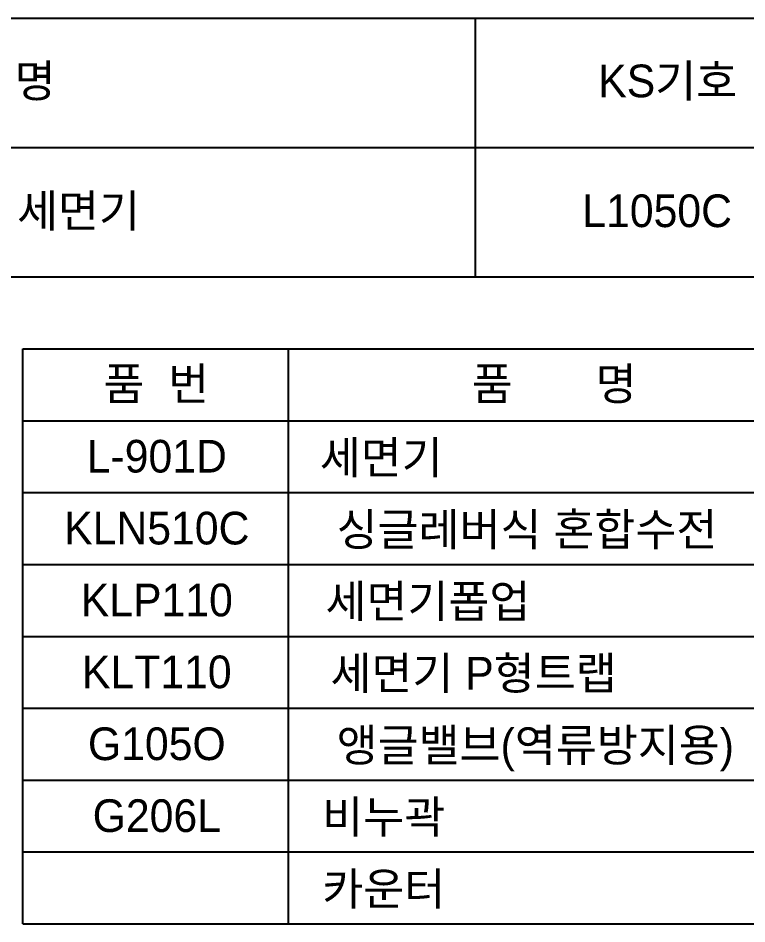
# Model space of a CAD drawing. Header units: millimetres. Extents: x 0 to 4280, y -72 to 2783.
# Drawn here: x 1069 to 1627, y 2090 to 2783 of the extents above; entities that cross this region are included whole.
import ezdxf
from ezdxf.enums import TextEntityAlignment as Align

# ---------------------------------------------------------------- set-up
doc = ezdxf.new("R2010")
doc.units = ezdxf.units.MM
doc.layers.add('TEXT', color=7, linetype='Continuous')
doc.layers.add('도각라인', color=7, linetype='Continuous')
doc.styles.add('타이틀', font='H2GTRM.TTF', dxfattribs={"height": 25})

msp = doc.modelspace()

# ---------------------------------------------------------------- linework, layer by layer
at = {"layer": '도각라인'}
for p, q in [((0, 2783), (1980, 2783)), ((1419, 2585), (1419, 2783)), ((572, 2684), (1980, 2684)), ((0, 2585), (1980, 2585)), ((1072.5, 2090), (1072.5, 2530)), ((1072.5, 2530), (1947, 2530)), ((1276, 2090), (1276, 2530)), ((1072.5, 2475), (1947, 2475)), ((1072.5, 2420), (1947, 2420)), ((1072.5, 2365), (1947, 2365)), ((1072.5, 2310), (1947, 2310)), ((1072.5, 2255), (1947, 2255)), ((1072.5, 2200), (1947, 2200)), ((1072.5, 2145), (1947, 2145)), ((1072.5, 2090), (1947, 2090))]:
    msp.add_line(p, q, dxfattribs=at)

# ---------------------------------------------------------------- texts
at = {"layer": 'TEXT', "style": '타이틀'}
for s, p in [('품             명', (1007.26, 2735.04)), ('KS기호', (1566.23, 2734.95)), ('톱카운터용 사각 세면기', (996.35, 2635.6)), ('L1050C', (1558.13, 2635.6)), ('품  번', (1174.73, 2503.3)), ('품       명', (1479.3, 2503.3)), ('L-901D', (1175.16, 2447.81)), ('세면기', (1346.98, 2446.81)), ('KLN510C', (1175.16, 2392.81)), ('싱글레버식 혼합수전', (1458.49, 2391.81)), ('KLP110', (1175.16, 2337.81)), ('세면기폽업', (1382.68, 2336.81)), ('KLT110', (1175.16, 2282.81)), ('세면기 P형트랩', (1417.62, 2281.81)), ('G105O', (1175.16, 2227.81)), ('앵글밸브(역류방지용)', (1464.87, 2226.81)), ('G206L', (1175.16, 2172.81)), ('비누곽', (1348.86, 2171.81)), ('카운터', (1348.86, 2116.81))]:
    msp.add_text(s, height=25, dxfattribs=at).set_placement(p, align=Align.MIDDLE_CENTER)

doc.saveas('drawing.dxf')
